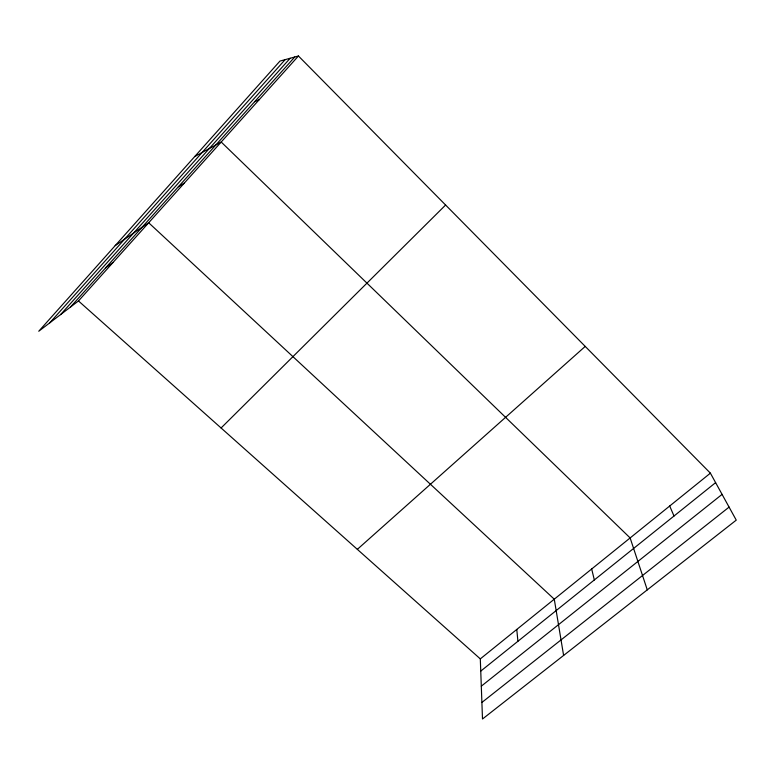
<?xml version="1.0" encoding="UTF-8"?>
<svg xmlns="http://www.w3.org/2000/svg" width="775" height="775" viewBox="0 0 775 775"><rect width="100%" height="100%" fill="white"/><g stroke="black" fill="none" stroke-linecap="round" stroke-linejoin="round"><path stroke-width="1.16" d="M49.784 322.836L285.132 59.646M60.557 314.621L290.15 58.27M70.477 307.055L294.742 57.011M78.478 300.952L298.433 55.994L710.394 473.157L736.25 520.132L482.496 719.006L480.306 658.886L78.478 300.952L38.75 331.245L279.969 61.07L298.433 55.994M221.088 427.984L445.606 205.026M357.343 549.349L585.222 346.406M480.306 658.886L710.394 473.157M480.752 671.102L715.616 482.631M481.304 686.175L722.077 494.382M481.895 702.45L729.081 507.112M105.652 267.84L113.043 262.463M115.194 245.617L148.693 222.764L554.27 599.191L563.609 655.437M178.337 186.794L184.382 183.016M194.69 156.579L221.195 142.009L630.133 537.937L647.27 589.872M254.675 101.69L259.199 99.694M669.697 506.007L674.008 516.024M591.674 568.986L594.338 579.962M516.78 629.455L517.923 641.274"/></g></svg>
